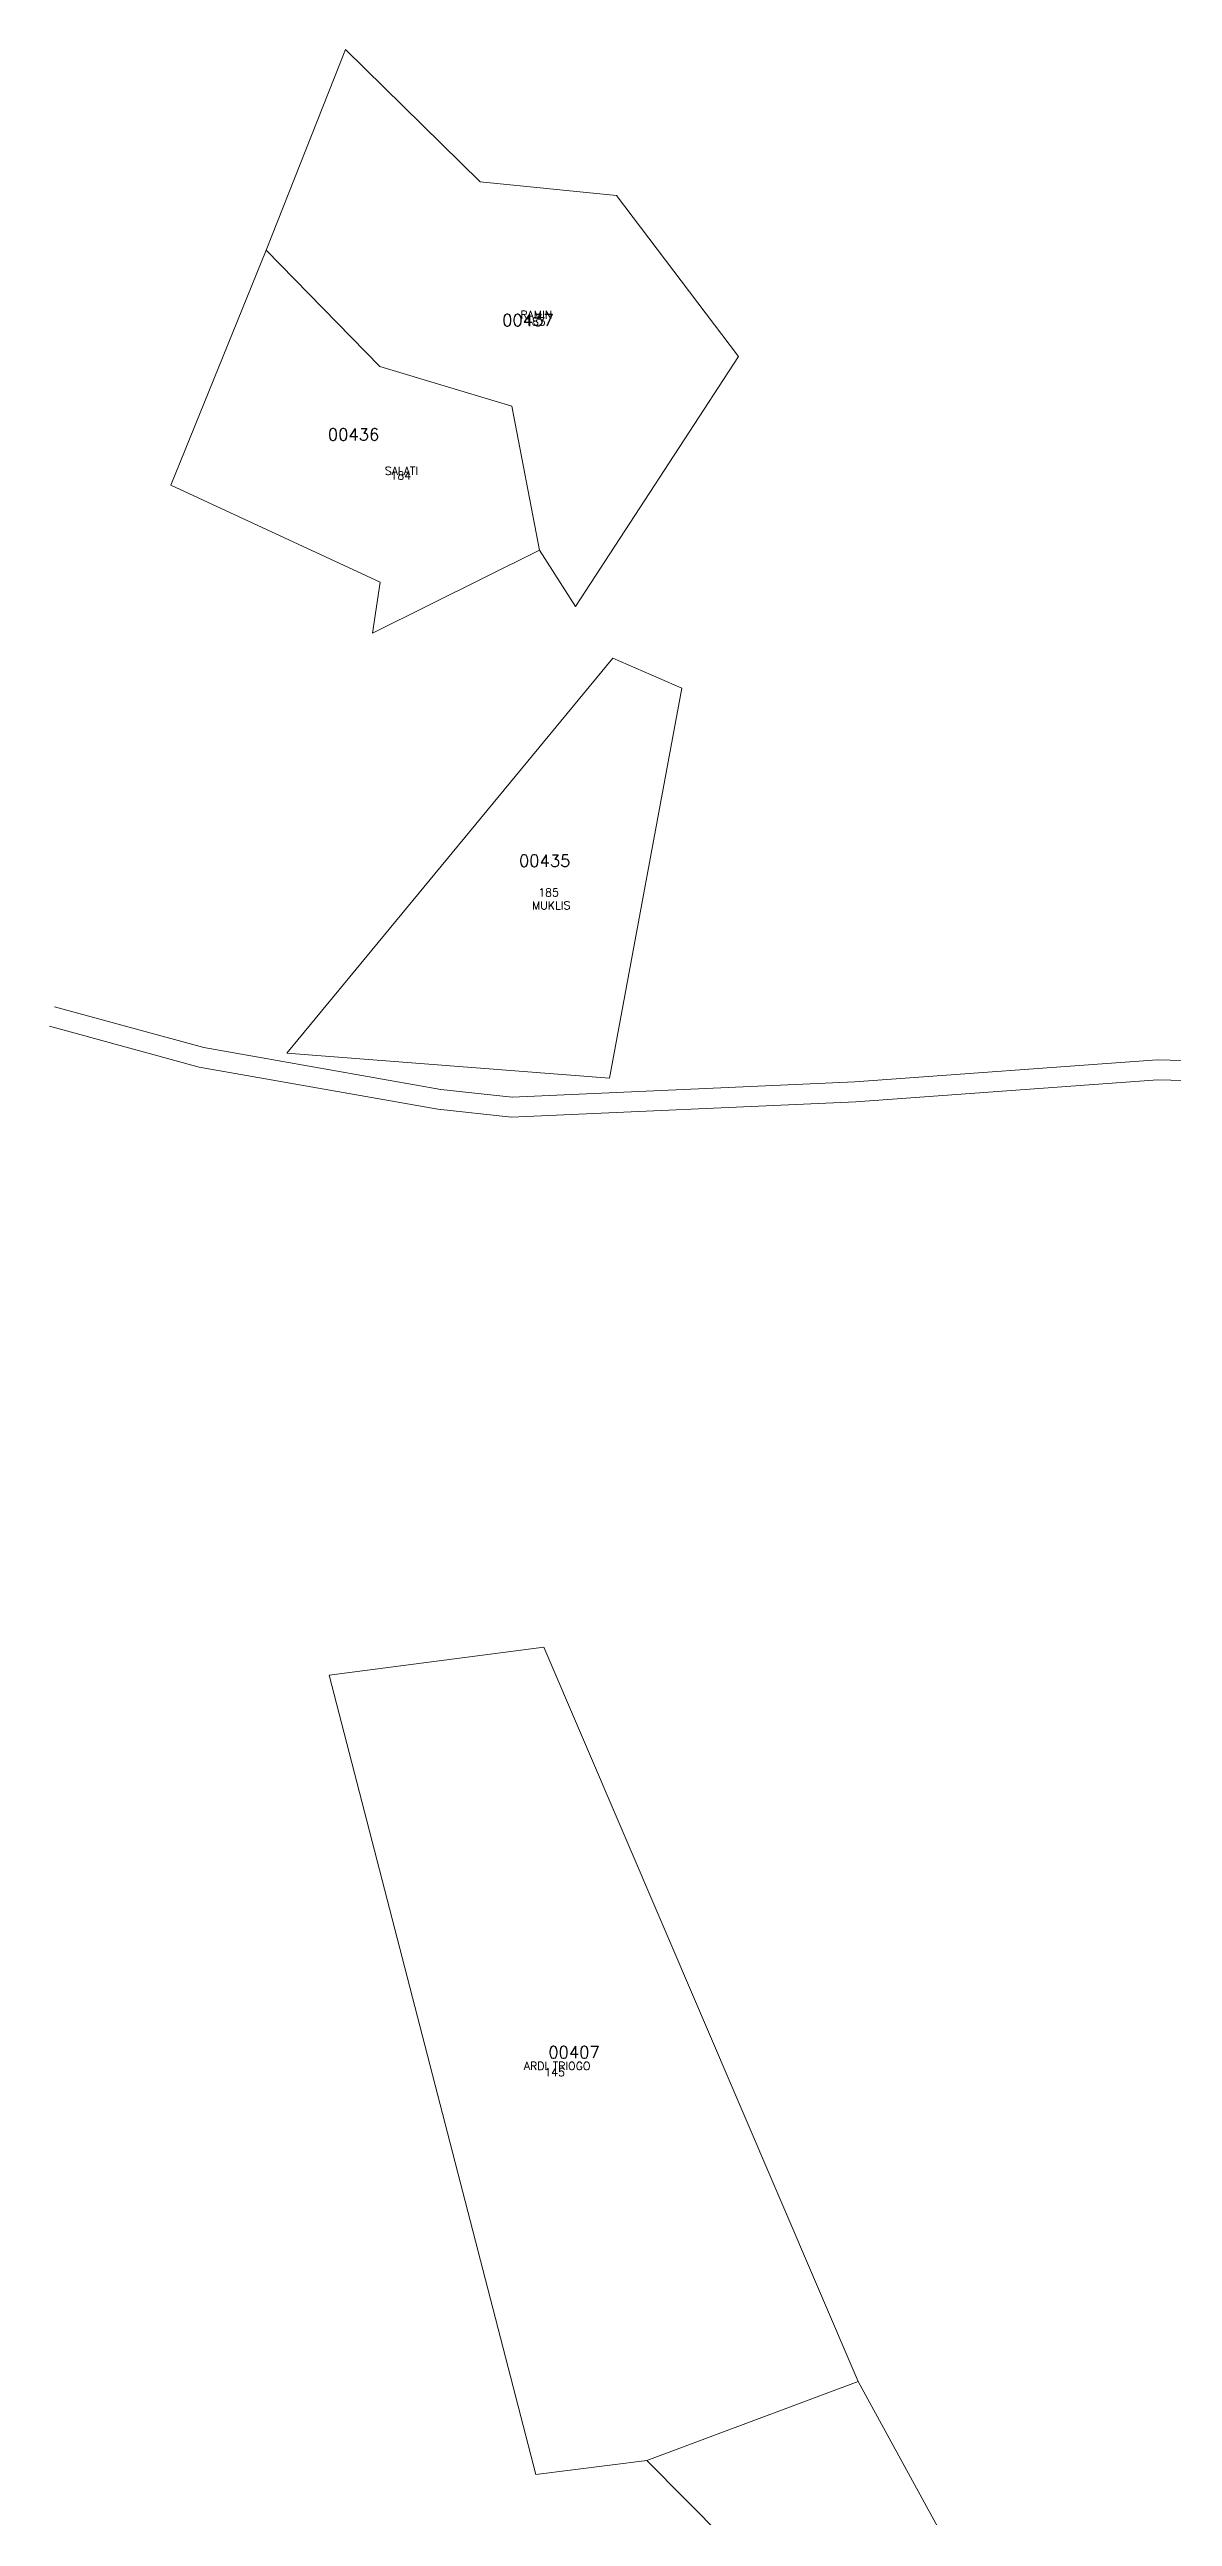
# Model space of a CAD drawing. Header units: inches. Extents: x 127149 to 132166, y 1065498 to 1071385.
# Drawn here: x 127618 to 127899, y 1068779 to 1069396 of the extents above; entities that cross this region are included whole.
import ezdxf
from ezdxf.enums import TextEntityAlignment as Align

# ---------------------------------------------------------------- set-up
doc = ezdxf.new("R2010")
doc.units = ezdxf.units.IN
doc.header["$MEASUREMENT"] = 0
for name, color, linetype in [('020100', 7, 'Continuous'), ('040100', 20, 'Continuous'), ('080201', 7, 'Continuous')]:
    doc.layers.add(name, color=color, linetype=linetype)
doc.styles.add('romans', font='romans.shx')

msp = doc.modelspace()

# ---------------------------------------------------------------- linework, layer by layer
at = {"layer": '020100', "lineweight": 0}
for points in [[(127740.29, 1069270.66), (127749.31, 1069256.6), (127790.02, 1069319.13), (127759.53, 1069359.31), (127725.48, 1069362.74), (127691.79, 1069395.88), (127672, 1069345.64), (127700.36, 1069316.6), (127733.36, 1069306.7), (127740.29, 1069270.66)], [(127672, 1069345.64), (127648.1, 1069286.96), (127700.51, 1069262.67), (127698.57, 1069249.98), (127740.29, 1069270.66), (127733.36, 1069306.7), (127700.36, 1069316.6), (127672, 1069345.64)], [(127775.86, 1069236.16), (127758.63, 1069243.73), (127677.14, 1069144.96), (127757.82, 1069138.74), (127775.86, 1069236.16)], [(127767.12, 1068793.19), (127819.97, 1068812.91), (127741.39, 1068996.46), (127687.72, 1068989.44), (127739.4, 1068789.69), (127767.12, 1068793.19)], [(127767.12, 1068793.19), (127796.16, 1068763.92), (127817.41, 1068706.66), (127820.76, 1068709.04), (127832.54, 1068631.41), (127787.11, 1068611.39), (127843.14, 1068547.7), (127898.43, 1068615.85), (127855.53, 1068679.4), (127863.16, 1068734.04), (127819.97, 1068812.91), (127767.12, 1068793.19)]]:
    msp.add_lwpolyline(points, dxfattribs=at)
at = {"layer": '040100', "lineweight": 0}
for points in [[(128005.53, 1069140.47), (127894.74, 1069143.3), (127819.1, 1069137.79), (127733.48, 1069134), (127715.62, 1069135.91), (127656.35, 1069146.36), (127619.08, 1069156.5)], [(128005.53, 1069140.47), (127894.74, 1069143.3), (127819.1, 1069137.79), (127733.48, 1069134), (127715.62, 1069135.91), (127656.35, 1069146.36), (127619.08, 1069156.5)], [(128005.56, 1069135.47), (127894.86, 1069138.29), (127819.39, 1069132.79), (127733.33, 1069128.99), (127714.92, 1069130.96), (127655.26, 1069141.48), (127617.77, 1069151.68)], [(128005.56, 1069135.47), (127894.86, 1069138.29), (127819.39, 1069132.79), (127733.33, 1069128.99), (127714.92, 1069130.96), (127655.26, 1069141.48), (127617.77, 1069151.68)]]:
    msp.add_lwpolyline(points, dxfattribs=at)

# ---------------------------------------------------------------- texts
at = {"lineweight": 0, "style": 'romans'}
for s, p in [('RAMIN', (127739.51, 1069328.54)), ('183', (127739.25, 1069326.81)), ('SALATI', (127705.8, 1069289.52)), ('184', (127705.63, 1069288.36)), ('185', (127742.57, 1069184.13)), ('MUKLIS', (127743.23, 1069180.91)), ('ARDI TRIOGO', (127744.72, 1068890.79)), ('145', (127744.09, 1068889.21))]:
    msp.add_text(s, height=2, dxfattribs=at).set_placement(p, align=Align.CENTER)
at = {"layer": '080201', "lineweight": 0, "style": 'romans'}
for s, p in [('00437', (127737.4, 1069326.68)), ('00436', (127693.83, 1069298.11)), ('00435', (127741.6, 1069191.56)), ('00407', (127748.93, 1068893.72))]:
    msp.add_text(s, height=3, dxfattribs=at).set_placement(p, align=Align.CENTER)

doc.saveas('drawing.dxf')
